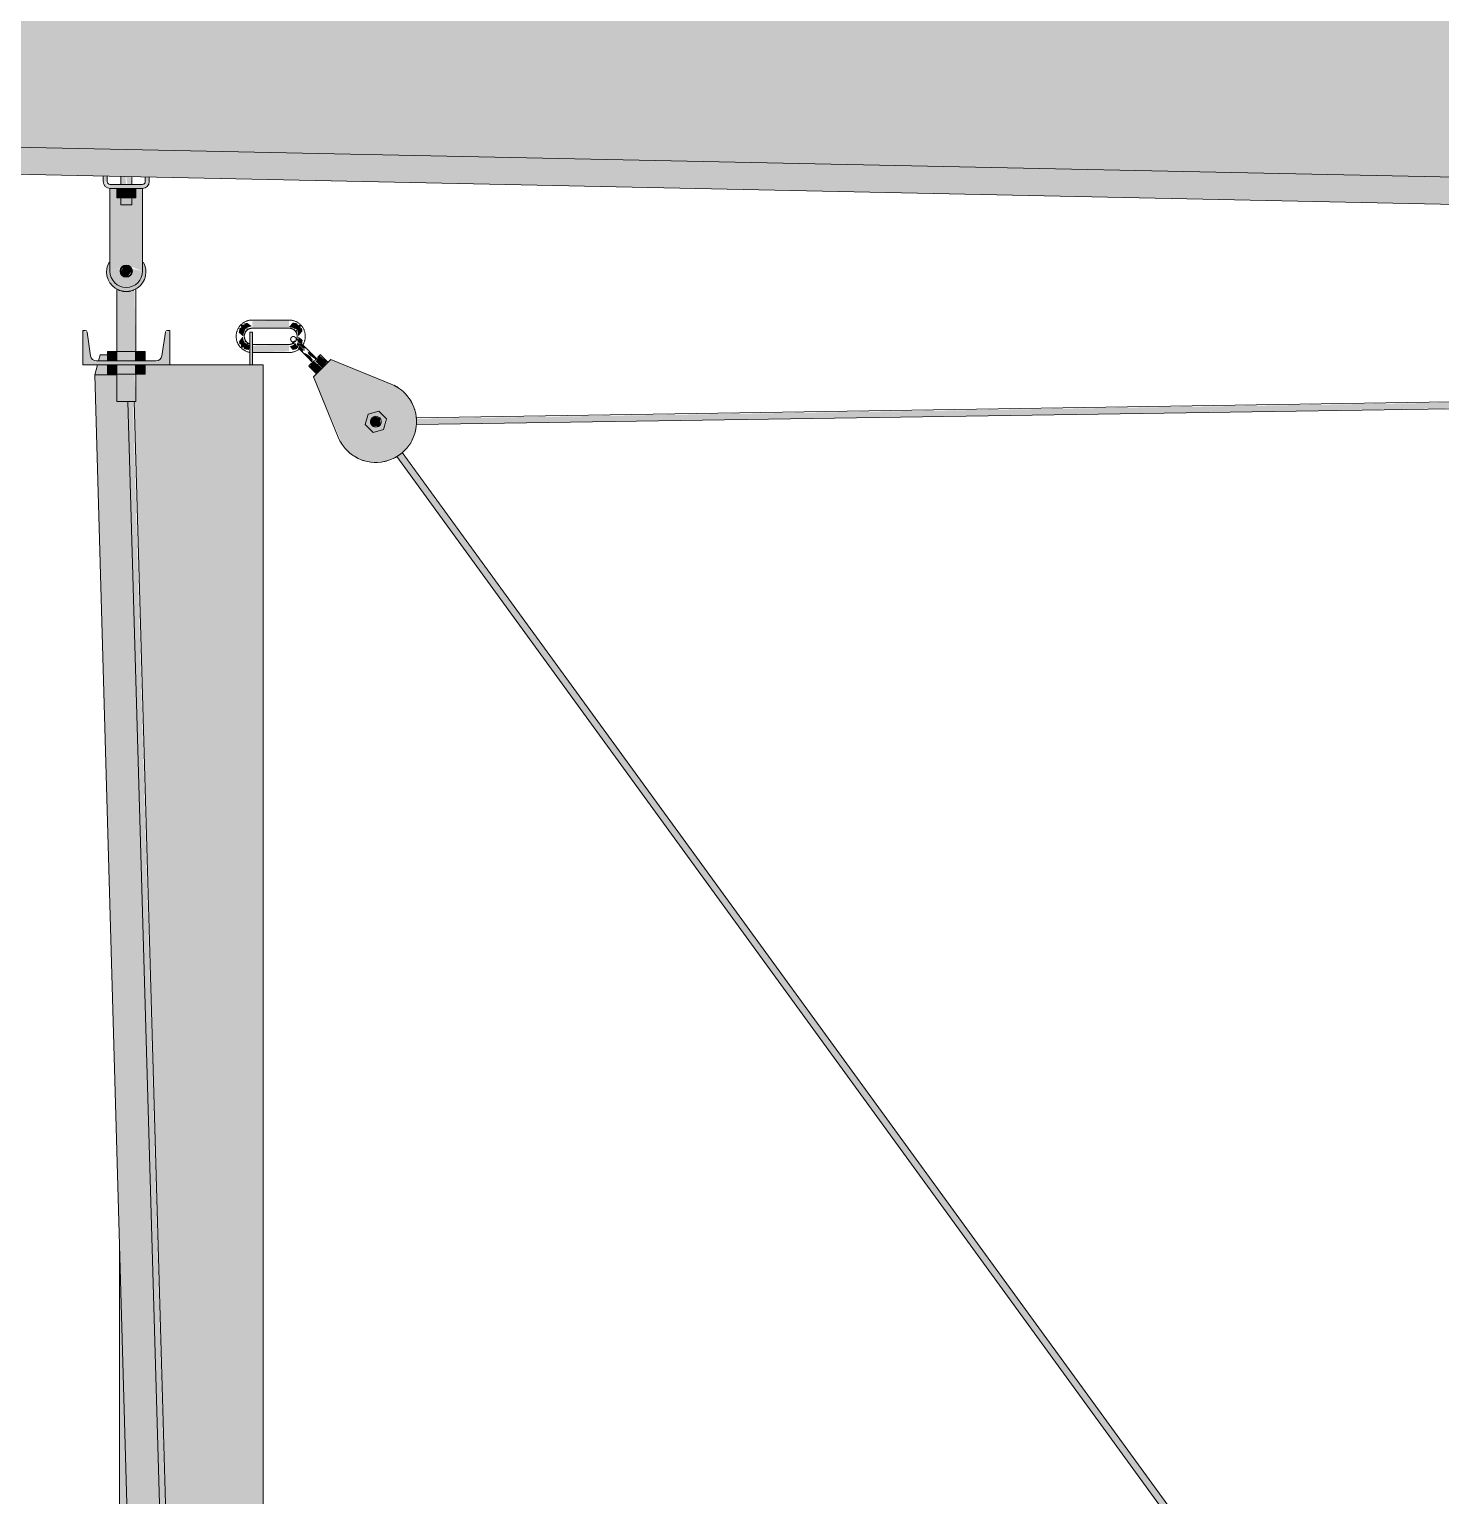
# Model space of a CAD drawing. Header units: inches. Extents: x -26493 to -10162, y -132 to 713.
# Drawn here: x -17242.2 to -17177.2, y 229.3 to 296.8 of the extents above; entities that cross this region are included whole.
import ezdxf

# ---------------------------------------------------------------- set-up
doc = ezdxf.new("R2010")
doc.units = ezdxf.units.IN
doc.header["$MEASUREMENT"] = 0
doc.layers.add('Q-SPCQ', color=91, linetype='Continuous', lineweight=9)
doc.layers.add('S-BEAM', color=12, linetype='Continuous', lineweight=9)

# ---------------------------------------------------------------- blocks, each defined once
blk = doc.blocks.new('Family7 - Family7-706776-Section 1')
at = {"layer": 'S-BEAM'}
h = blk.add_hatch(color=256, dxfattribs=at)
h.paths.add_polyline_path([(-21747.055, 281.889), (-21185.678, 341.078), (-21185.845, 343.298), (-21184.673, 344.39), (-21184.434, 341.209), (-21182.033, 341.463), (-21141.303, 374.902), (-21141.303, 377.94), (-22358.803, 327.195), (-22358.803, 327.084), (-22322.768, 293.932), (-22319.857, 293.871), (-22319.692, 296.143), (-22318.508, 295.184), (-22318.606, 293.845), (-21755.751, 282.071)], flags=0)
h.paths.add_polyline_path([(-21140.053, 375.928), (-21137.405, 378.102), (-21140.053, 377.992), (-21140.053, 376.448)], flags=0)
blk.add_hatch(color=256, dxfattribs=at).paths.add_polyline_path([(-21747.003, 280.637), (-21183.79, 340.02), (-21182.033, 341.463), (-21747.055, 281.889), (-22322.768, 293.932), (-22321.377, 292.653), (-21755.751, 280.82)], flags=0)
for p, q in [((-21747.055, 281.889), (-22322.768, 293.932)), ((-22321.377, 292.653), (-21747.003, 280.637))]:
    blk.add_line(p, q, dxfattribs=at)
blk = doc.blocks.new('Basketball_Backstop-Performance_Sports_Systems-3103-Ceiling_Hung - 27_-0_ to 27_-11 7_8_-706978-Section 1')
at = {"layer": 'Q-SPCQ'}
h = blk.add_hatch(color=256, dxfattribs=at)
h.paths.add_polyline_path([(-22195.928, 289.5), (-22195.847, 289.511), (-22195.895, 289.692)], flags=0)
h.paths.add_polyline_path([(-22197.428, 289.5), (-22195.928, 289.5), (-22195.928, 289.687), (-22197.428, 289.687)], flags=0)
h.paths.add_polyline_path([(-22197.428, 289.5), (-22197.46, 289.692), (-22197.509, 289.511)], flags=0)
h.paths.add_polyline_path([(-22195.847, 289.511), (-22195.772, 289.542), (-22195.865, 289.704)], flags=0)
h.paths.add_polyline_path([(-22197.509, 289.511), (-22197.49, 289.704), (-22197.584, 289.542)], flags=0)
h.paths.add_polyline_path([(-22197.584, 289.542), (-22197.534, 289.706), (-22197.649, 289.592)], flags=0)
h.paths.add_polyline_path([(-22195.772, 289.542), (-22195.707, 289.592), (-22195.839, 289.724)], flags=0)
h.paths.add_polyline_path([(-22195.626, 289.732), (-22195.615, 289.812), (-22195.807, 289.78)], flags=0)
h.paths.add_polyline_path([(-22195.707, 289.592), (-22195.626, 289.732), (-22195.82, 289.75)], flags=0)
h.paths.add_polyline_path([(-22197.73, 289.732), (-22197.549, 289.78), (-22197.74, 289.812)], flags=0)
h.paths.add_polyline_path([(-22197.649, 289.592), (-22197.547, 289.749), (-22197.719, 289.706), (-22197.698, 289.656)], flags=0)
h.paths.add_polyline_path([(-22197.74, 289.812), (-22197.553, 289.812), (-22197.553, 290.062), (-22197.74, 290.066)], flags=0)
h.paths.add_polyline_path([(-22195.615, 289.812), (-22195.648, 290.023), (-22195.803, 290.026), (-22195.803, 289.812)], flags=0)
h = blk.add_hatch(color=256, dxfattribs=at)
h.paths.add_polyline_path([(-22196.678, 288.75), (-22196.678, 289.062), (-22196.928, 289.062), (-22196.894, 288.75), (-22196.743, 288.75)], flags=0)
h.paths.add_polyline_path([(-22196.928, 289.687), (-22196.678, 289.706), (-22196.719, 290.045), (-22196.928, 290.049), (-22196.928, 289.706)], flags=0)
h = blk.add_hatch(color=256, dxfattribs=at)
h.paths.add_polyline_path([(-22196.436, 288.75), (-22196.428, 288.75), (-22196.465, 289.062), (-22196.678, 289.062), (-22196.678, 288.75), (-22196.461, 288.75)], flags=0)
h.paths.add_polyline_path([(-22196.428, 289.687), (-22196.476, 290.04), (-22196.678, 290.044), (-22196.63, 289.687), (-22196.434, 289.687)], flags=0)
h = blk.add_hatch(color=256, dxfattribs=at)
h.paths.add_polyline_path([(-22196.678, 284.937), (-22196.303, 285.038), (-22196.028, 285.312), (-22195.928, 285.687), (-22196.428, 285.813), (-22196.406, 285.615), (-22196.537, 285.444), (-22196.751, 285.416), (-22196.921, 285.547), (-22196.949, 285.76), (-22196.928, 285.868), (-22197.428, 285.687), (-22197.327, 285.312), (-22197.053, 285.038), (-22196.872, 284.963)], flags=0)
h.paths.add_polyline_path([(-22195.928, 285.687), (-22195.928, 289.5), (-22196.24, 289.5), (-22196.24, 289.062), (-22196.428, 289.062), (-22196.461, 288.75), (-22196.928, 288.75), (-22196.928, 289.062), (-22197.115, 289.062), (-22197.115, 289.5), (-22197.428, 289.5), (-22197.428, 285.687), (-22196.605, 285.959), (-22196.337, 285.851)], flags=0)
for points in [[(-22196.678, 289.062), (-22196.678, 289.5), (-22197.115, 289.5), (-22197.115, 289.062)], [(-22196.24, 289.062), (-22196.24, 289.5), (-22196.678, 289.5), (-22196.678, 289.062), (-22196.337, 289.062)], [(-22196.678, 284.75), (-22196.303, 284.839), (-22196.147, 284.931), (-22196.028, 285.027), (-22195.893, 285.203), (-22195.777, 285.615), (-22195.776, 285.687), (-22195.819, 285.931), (-22195.928, 286.089), (-22195.965, 285.465), (-22196.147, 285.157), (-22196.492, 284.962), (-22196.872, 284.963), (-22197.208, 285.157), (-22197.402, 285.493), (-22197.428, 286.101), (-22197.463, 286.109), (-22197.58, 285.687), (-22197.579, 285.615), (-22197.553, 285.422), (-22197.327, 285.027), (-22197.319, 285.015), (-22197.053, 284.839), (-22196.751, 284.76)], [(-22196.613, 285.446), (-22196.428, 285.687), (-22196.501, 285.864), (-22196.613, 285.929), (-22196.743, 285.929), (-22196.928, 285.687), (-22196.855, 285.511)], [(-22189.178, 283.069), (-22189.178, 283.431), (-22190.865, 283.383), (-22190.865, 283.069)], [(-22194.678, 281.375), (-22194.678, 282.955), (-22194.869, 282.879), (-22195.084, 281.671), (-22195.246, 281.563), (-22195.312, 281.555), (-22198.172, 281.586), (-22198.303, 281.729), (-22198.321, 281.793), (-22198.486, 282.879), (-22198.678, 282.955), (-22198.678, 281.375), (-22196.337, 281.375)], [(-22190.865, 281.375), (-22190.865, 282.875), (-22190.99, 282.875), (-22190.99, 281.375)], [(-22197.544, 281.555), (-22197.111, 281.555), (-22197.111, 281.992), (-22197.544, 281.992)], [(-22196.337, 281.555), (-22196.245, 281.555), (-22196.245, 281.992), (-22197.111, 281.992), (-22197.111, 281.555)], [(-22196.245, 281.555), (-22195.812, 281.555), (-22195.812, 281.992), (-22196.245, 281.992)], [(-22190.865, 281.944), (-22189.178, 281.992), (-22189.178, 282.306), (-22190.865, 282.258), (-22190.865, 281.963)], [(-22188.129, 281.541), (-22188.085, 281.571), (-22188.085, 281.618), (-22188.134, 281.664), (-22188.184, 281.756), (-22188.404, 281.894), (-22188.534, 281.935), (-22188.135, 281.549)], [(-22187.972, 281.544), (-22187.904, 281.623), (-22188.21, 281.936), (-22188.321, 281.976), (-22188.305, 281.925), (-22188.283, 281.855), (-22188.009, 281.657), (-22187.977, 281.623)], [(-22187.653, 281.225), (-22187.423, 281.507), (-22187.777, 281.808), (-22187.904, 281.623), (-22187.887, 281.596), (-22187.972, 281.544), (-22187.885, 281.457)], [(-22197.544, 280.937), (-22197.111, 280.937), (-22197.111, 281.375), (-22197.544, 281.375)], [(-22196.337, 280.937), (-22196.245, 280.937), (-22196.245, 281.375), (-22197.111, 281.375), (-22197.111, 280.937)], [(-22196.245, 280.937), (-22195.812, 280.937), (-22195.812, 281.375), (-22196.245, 281.375)], [(-22187.909, 280.969), (-22187.653, 281.225), (-22188.036, 281.549), (-22188.236, 281.296), (-22187.977, 281.037)], [(-22194.463, 152.543), (-22192.969, 152.543), (-22196.601, 279.687), (-22197.115, 279.687), (-22197.115, 280.918), (-22198.13, 280.918), (-22194.698, 160.765)], [(-22192.969, 152.543), (-22192.944, 152.633), (-22193.002, 161.935), (-22193.057, 165.454), (-22196.368, 279.687), (-22196.601, 279.687), (-22193.204, 160.765)], [(-22185.053, 278.533), (-22184.961, 278.625), (-22185.001, 278.927), (-22185.243, 278.991), (-22185.355, 278.927), (-22185.428, 278.75), (-22185.394, 278.625), (-22185.303, 278.533)], [(-22137.499, 212.937), (-22137.324, 213.033), (-22137.123, 212.951), (-22183.996, 277.312), (-22184.19, 277.126), (-22137.522, 212.968)]]:
    blk.add_hatch(color=256, dxfattribs=at).paths.add_polyline_path(points, flags=0)
h = blk.add_hatch(color=256, dxfattribs=at)
h.paths.add_polyline_path([(-22196.678, 285.406), (-22196.479, 285.489), (-22196.397, 285.687), (-22196.428, 285.868), (-22196.751, 285.959), (-22196.921, 285.828), (-22196.949, 285.615), (-22196.818, 285.444), (-22196.682, 285.407)], flags=0)
h.paths.add_polyline_path([(-22196.613, 285.446), (-22196.887, 285.567), (-22196.921, 285.736), (-22196.863, 285.809), (-22196.669, 285.929), (-22196.537, 285.885), (-22196.479, 285.811), (-22196.436, 285.623), (-22196.605, 285.454)], flags=0)
h = blk.add_hatch(color=256, dxfattribs=at)
h.paths.add_polyline_path([(-22197.111, 279.687), (-22196.678, 279.687), (-22196.678, 280.937), (-22197.114, 280.937), (-22197.115, 279.687)], flags=0)
h.paths.add_polyline_path([(-22197.081, 281.992), (-22196.678, 281.992), (-22196.678, 284.75), (-22197.056, 284.833), (-22197.108, 284.859), (-22197.104, 281.992)], flags=0)
h = blk.add_hatch(color=256, dxfattribs=at)
h.paths.add_polyline_path([(-22196.459, 279.687), (-22196.24, 279.687), (-22196.299, 280.937), (-22196.678, 280.937), (-22196.678, 279.687), (-22196.565, 279.687)], flags=0)
h.paths.add_polyline_path([(-22196.252, 281.992), (-22196.243, 281.992), (-22196.3, 284.833), (-22196.548, 284.761), (-22196.678, 284.75), (-22196.678, 281.992), (-22196.275, 281.992)], flags=0)
h = blk.add_hatch(color=256, dxfattribs=at)
h.paths.add_polyline_path([(-22191.233, 282.945), (-22191.189, 282.811), (-22191.156, 282.951)], flags=0)
h.paths.add_polyline_path([(-22191.156, 283.063), (-22191.13, 282.953), (-22190.989, 283.019), (-22191.13, 283.056)], flags=0)
h.paths.add_polyline_path([(-22191.295, 282.687), (-22191.233, 282.945), (-22191.156, 283.063), (-22190.899, 283.156), (-22191.102, 283.306), (-22191.243, 283.281), (-22191.233, 283.216), (-22191.396, 283.218), (-22191.38, 283.097), (-22191.459, 283.065), (-22191.495, 282.859), (-22191.38, 282.76)], flags=0)
h = blk.add_hatch(color=256, dxfattribs=at)
h.paths.add_polyline_path([(-22188.921, 283.055), (-22189.055, 283.011), (-22188.915, 282.978)], flags=0)
h.paths.add_polyline_path([(-22188.802, 282.978), (-22188.913, 282.953), (-22188.847, 282.811), (-22188.809, 282.953)], flags=0)
h.paths.add_polyline_path([(-22188.748, 282.687), (-22188.559, 282.924), (-22188.584, 283.065), (-22188.649, 283.055), (-22188.647, 283.218), (-22188.766, 283.197), (-22188.8, 283.281), (-22189.006, 283.318), (-22189.178, 283.117), (-22188.921, 283.055), (-22188.802, 282.978), (-22188.772, 282.811)], flags=0)
h = blk.add_hatch(color=256, dxfattribs=at)
h.paths.add_polyline_path([(-22191.122, 282.32), (-22190.99, 282.364), (-22191.128, 282.397)], flags=0)
h.paths.add_polyline_path([(-22191.241, 282.397), (-22191.13, 282.422), (-22191.197, 282.564), (-22191.234, 282.422)], flags=0)
h.paths.add_polyline_path([(-22191.037, 282.057), (-22190.99, 282.173), (-22190.99, 282.282), (-22191.241, 282.397), (-22191.313, 282.673), (-22191.484, 282.451), (-22191.459, 282.31), (-22191.394, 282.32), (-22191.396, 282.157), (-22191.277, 282.178), (-22191.243, 282.094), (-22191.102, 282.069)], flags=0)
h = blk.add_hatch(color=256, dxfattribs=at)
h.paths.add_polyline_path([(-22188.759, 282.154), (-22188.756, 282.371), (-22188.826, 282.331), (-22188.761, 282.159)], flags=0)
h.paths.add_polyline_path([(-22189.006, 282.057), (-22188.819, 282.104), (-22188.812, 282.159), (-22188.812, 282.208), (-22188.913, 282.307), (-22189.145, 282.219), (-22189.023, 282.076)], flags=0)
h.paths.add_polyline_path([(-22188.913, 282.422), (-22188.825, 282.485), (-22188.883, 282.494), (-22188.905, 282.44)], flags=0)
h.paths.add_polyline_path([(-22188.92, 282.321), (-22189.012, 282.381), (-22189.012, 282.345)], flags=0)
h.paths.add_polyline_path([(-22188.581, 282.329), (-22188.548, 282.516), (-22188.751, 282.673), (-22188.739, 282.485), (-22188.582, 282.331)], flags=0)
h = blk.add_hatch(color=256, dxfattribs=at)
h.paths.add_polyline_path([(-22188.534, 281.935), (-22188.534, 282.038), (-22188.448, 282.02), (-22188.812, 282.384), (-22188.686, 282.092), (-22188.648, 282.063)], flags=0)
h.paths.add_polyline_path([(-22188.913, 282.311), (-22188.924, 282.496), (-22189.009, 282.44)], flags=0)
h.paths.add_polyline_path([(-22188.759, 282.154), (-22188.888, 282.384), (-22188.913, 282.311), (-22188.812, 282.208)], flags=0)
h = blk.add_hatch(color=256, dxfattribs=at)
h.paths.add_polyline_path([(-22188.425, 282.043), (-22188.493, 282.147), (-22188.363, 282.106), (-22188.582, 282.331), (-22188.812, 282.384), (-22188.448, 282.056)], flags=0)
h.paths.add_polyline_path([(-22188.739, 282.485), (-22188.871, 282.584), (-22188.868, 282.493)], flags=0)
h.paths.add_polyline_path([(-22188.582, 282.331), (-22188.739, 282.485), (-22188.812, 282.419), (-22188.686, 282.371)], flags=0)
h = blk.add_hatch(color=256, dxfattribs=at)
h.paths.add_polyline_path([(-22198.044, 280.918), (-22197.544, 280.937), (-22197.544, 281.375), (-22198.002, 281.375), (-22198.13, 280.918)], flags=0)
h.paths.add_polyline_path([(-22197.952, 281.555), (-22197.544, 281.555), (-22197.544, 281.832), (-22197.875, 281.832)], flags=0)
h = blk.add_hatch(color=256, dxfattribs=at)
h.paths.add_polyline_path([(-22196.337, 116), (-22193.678, 116), (-22193.697, 119.759), (-22196.99, 119.75), (-22196.99, 116), (-22196.547, 116)], flags=0)
h.paths.add_polyline_path([(-22196.148, 120.222), (-22195.314, 120.245), (-22193.678, 120.25), (-22193.678, 128.75), (-22196.99, 128.75), (-22196.982, 128.312), (-22195.87, 128.312), (-22195.87, 128.125), (-22196.99, 128.125), (-22196.987, 120.241), (-22196.169, 120.223)], flags=0)
h.paths.add_polyline_path([(-22196.337, 129.25), (-22193.678, 129.25), (-22193.678, 135.446), (-22196.99, 135.438), (-22196.981, 129.875), (-22195.87, 129.875), (-22195.87, 129.687), (-22196.99, 129.687), (-22196.981, 129.25), (-22196.504, 129.25)], flags=0)
h.paths.add_polyline_path([(-22196.148, 135.91), (-22195.238, 135.932), (-22193.678, 135.937), (-22193.678, 152.543), (-22194.463, 152.543), (-22194.773, 161.759), (-22196.548, 161.75), (-22196.99, 161.75), (-22196.977, 135.928), (-22196.169, 135.911)], flags=0)
h.paths.add_polyline_path([(-22196.148, 162.222), (-22195.111, 162.244), (-22194.741, 162.248), (-22196.547, 224.125), (-22196.99, 224.125), (-22196.959, 162.241), (-22196.169, 162.223)], flags=0)
h.paths.add_polyline_path([(-22193.678, 187.186), (-22193.678, 224.75), (-22194.751, 224.75), (-22193.727, 188.898)], flags=0)
h.paths.add_polyline_path([(-22196.513, 224.312), (-22196.547, 224.75), (-22196.99, 224.75), (-22196.99, 224.312), (-22196.547, 224.312)], flags=0)
h.paths.add_polyline_path([(-22194.244, 225.25), (-22193.678, 225.25), (-22193.678, 281.375), (-22195.812, 281.375), (-22195.812, 280.937), (-22196.242, 280.937), (-22196.299, 279.687), (-22196.32, 279.687), (-22194.765, 225.25), (-22194.535, 225.25)], flags=0)
h.paths.add_polyline_path([(-22196.99, 225.25), (-22196.54, 225.25), (-22196.552, 225.687), (-22196.99, 225.687)], flags=0)
h.paths.add_polyline_path([(-22196.877, 225.875), (-22196.558, 225.875), (-22196.99, 241.022), (-22196.99, 225.875), (-22196.915, 225.875)], flags=0)
h = blk.add_hatch(color=256, dxfattribs=at)
h.paths.add_polyline_path([(-22193.678, 116), (-22190.365, 116), (-22190.365, 119.125), (-22191.486, 119.125), (-22191.486, 119.312), (-22190.365, 119.312), (-22190.365, 119.75), (-22193.678, 119.75), (-22193.678, 118.566)], flags=0)
h.paths.add_polyline_path([(-22192.8, 120.25), (-22190.365, 120.25), (-22190.365, 120.687), (-22191.486, 120.687), (-22191.486, 120.875), (-22190.365, 120.911), (-22190.365, 128.759), (-22192.82, 128.768), (-22193.678, 128.75), (-22193.656, 120.25), (-22192.82, 120.25)], flags=0)
h.paths.add_polyline_path([(-22191.207, 129.222), (-22190.365, 129.241), (-22190.365, 134.812), (-22191.486, 134.812), (-22191.486, 135), (-22190.365, 135), (-22190.365, 135.437), (-22193.678, 135.437), (-22193.678, 129.241), (-22191.293, 129.228)], flags=0)
h.paths.add_polyline_path([(-22191.053, 135.937), (-22190.365, 135.937), (-22190.365, 136.375), (-22191.486, 136.375), (-22191.486, 136.562), (-22190.365, 136.562), (-22190.365, 161.125), (-22191.486, 161.125), (-22191.486, 161.312), (-22190.365, 161.312), (-22190.365, 161.75), (-22192.951, 161.75), (-22192.944, 160.765), (-22192.969, 152.543), (-22193.678, 152.543), (-22193.678, 135.937), (-22191.182, 135.937)], flags=0)
h.paths.add_polyline_path([(-22192.597, 162.25), (-22190.365, 162.25), (-22190.365, 162.687), (-22191.486, 162.687), (-22191.486, 162.875), (-22190.365, 162.875), (-22190.404, 224.758), (-22192.82, 224.768), (-22193.678, 224.75), (-22193.678, 187.186), (-22192.944, 162.25), (-22192.82, 162.25)], flags=0)
h.paths.add_polyline_path([(-22191.207, 225.222), (-22190.365, 225.241), (-22190.365, 281.375), (-22193.678, 281.375), (-22193.678, 225.241), (-22191.336, 225.231)], flags=0)
h = blk.add_hatch(color=256, dxfattribs=at)
h.paths.add_polyline_path([(-22185.09, 276.877), (-22184.636, 276.955), (-22184.215, 277.141), (-22183.852, 277.424), (-22183.482, 277.984), (-22183.383, 278.208), (-22183.305, 278.662), (-22183.34, 279.121), (-22183.485, 279.557), (-22183.733, 279.945), (-22184.233, 280.354), (-22184.469, 280.486), (-22187.255, 281.623), (-22188.05, 280.827), (-22186.689, 277.64), (-22186.373, 277.305), (-22185.985, 277.058), (-22185.548, 276.912)], flags=0)
h.paths.add_polyline_path([(-22185.309, 278.262), (-22185.657, 278.654), (-22185.495, 279.118), (-22185.001, 279.192), (-22184.695, 278.863), (-22184.884, 278.376), (-22185.303, 278.264)], flags=0)
h = blk.add_hatch(color=256, dxfattribs=at)
h.paths.add_polyline_path([(-22183.312, 278.622), (-22043.542, 280.799), (-22043.553, 281.065), (-22183.321, 278.889), (-22183.311, 278.628)], flags=0)
h.paths.add_polyline_path([(-22184.956, 278.639), (-22184.94, 278.823), (-22184.983, 278.793), (-22184.961, 278.642)], flags=0)
h.paths.add_polyline_path([(-22041.901, 280.829), (-22041.894, 280.873), (-22041.903, 280.833)], flags=0)
h = blk.add_hatch(color=256, dxfattribs=at)
h.paths.add_polyline_path([(-22185.309, 278.262), (-22184.821, 278.393), (-22184.736, 278.927), (-22185.047, 279.238), (-22185.535, 279.107), (-22185.666, 278.619), (-22185.394, 278.348)], flags=0)
h.paths.add_polyline_path([(-22185.178, 278.5), (-22185.355, 278.573), (-22185.428, 278.75), (-22185.355, 278.927), (-22185.178, 279), (-22185.001, 278.927), (-22184.928, 278.75), (-22185.001, 278.573), (-22185.113, 278.509)], flags=0)
for p, q in [((-22197.74, 290.066), (-22197.74, 289.812)), ((-22197.553, 289.812), (-22197.553, 290.062)), ((-22196.928, 290.049), (-22196.928, 289.706)), ((-22196.428, 289.706), (-22196.428, 290.039)), ((-22195.803, 289.812), (-22195.803, 290.026)), ((-22195.615, 290.022), (-22195.615, 289.812)), ((-22195.928, 289.687), (-22197.428, 289.687)), ((-22197.428, 289.5), (-22197.428, 285.687)), ((-22197.428, 289.5), (-22195.928, 289.5)), ((-22197.115, 289.5), (-22197.115, 289.062)), ((-22196.928, 289.5), (-22196.928, 288.75)), ((-22196.678, 289.062), (-22196.678, 289.5)), ((-22196.428, 288.75), (-22196.428, 289.5)), ((-22196.24, 289.5), (-22196.24, 289.062)), ((-22195.928, 285.687), (-22195.928, 289.5)), ((-22196.678, 289.062), (-22197.115, 289.062)), ((-22196.678, 288.75), (-22196.928, 288.75)), ((-22196.24, 289.062), (-22196.678, 289.062)), ((-22196.428, 288.75), (-22196.678, 288.75)), ((-22197.115, 284.862), (-22197.115, 281.992)), ((-22197.115, 284.862), (-22197.115, 281.992)), ((-22196.24, 281.992), (-22196.24, 284.862)), ((-22196.24, 281.992), (-22196.24, 284.862)), ((-22189.178, 283.437), (-22190.865, 283.437)), ((-22198.575, 282.955), (-22198.678, 282.955)), ((-22198.678, 282.955), (-22198.678, 281.375)), ((-22198.321, 281.793), (-22198.486, 282.879)), ((-22194.869, 282.879), (-22195.035, 281.793)), ((-22194.678, 282.955), (-22194.78, 282.955)), ((-22194.678, 281.375), (-22194.678, 282.955)), ((-22190.99, 281.375), (-22190.99, 282.875)), ((-22190.865, 282.875), (-22190.99, 282.875)), ((-22190.865, 283.062), (-22189.178, 283.062)), ((-22190.865, 282.875), (-22190.865, 281.375)), ((-22197.875, 281.832), (-22197.953, 281.55)), ((-22197.544, 281.832), (-22197.875, 281.832)), ((-22197.544, 281.992), (-22197.111, 281.992)), ((-22197.544, 281.992), (-22197.544, 281.555)), ((-22197.111, 281.992), (-22196.245, 281.992)), ((-22197.111, 281.992), (-22197.111, 281.555)), ((-22196.245, 281.992), (-22195.812, 281.992)), ((-22196.245, 281.992), (-22196.245, 281.555)), ((-22195.812, 281.555), (-22195.812, 281.992)), ((-22189.178, 282.312), (-22190.865, 282.312)), ((-22190.865, 281.937), (-22189.178, 281.937)), ((-22187.874, 281.711), (-22187.75, 281.835)), ((-22187.388, 281.49), (-22187.741, 281.844)), ((-22198.678, 281.375), (-22194.678, 281.375)), ((-22198.002, 281.375), (-22198.13, 280.918)), ((-22195.312, 281.555), (-22198.044, 281.555)), ((-22197.544, 281.375), (-22197.544, 280.937)), ((-22197.111, 281.375), (-22197.111, 280.937)), ((-22196.245, 281.375), (-22196.245, 280.937)), ((-22195.812, 280.937), (-22195.812, 281.375)), ((-22194.684, 281.375), (-22193.678, 281.375)), ((-22193.678, 281.375), (-22190.365, 281.375)), ((-22190.365, 225.161), (-22190.365, 281.375)), ((-22188.271, 281.313), (-22187.918, 280.96)), ((-22188.262, 281.322), (-22188.006, 281.578)), ((-22187.255, 281.623), (-22188.05, 280.827)), ((-22184.469, 280.486), (-22187.255, 281.623)), ((-22043.534, 281.065), (-22183.326, 278.935)), ((-22198.13, 280.918), (-22197.102, 280.918)), ((-22198.13, 280.918), (-22194.463, 152.543)), ((-22197.111, 280.937), (-22197.544, 280.937)), ((-22197.115, 280.937), (-22197.115, 279.687)), ((-22196.245, 280.937), (-22197.111, 280.937)), ((-22195.812, 280.937), (-22196.245, 280.937)), ((-22196.24, 279.687), (-22196.24, 280.937)), ((-22188.05, 280.827), (-22186.914, 278.042)), ((-22183.312, 278.622), (-22043.534, 280.753)), ((-22196.678, 279.687), (-22197.115, 279.687)), ((-22196.24, 279.687), (-22196.678, 279.687)), ((-22196.601, 279.687), (-22192.969, 152.543)), ((-22196.32, 279.687), (-22192.965, 162.241)), ((-22185.535, 279.107), (-22185.666, 278.619)), ((-22185.047, 279.238), (-22185.535, 279.107)), ((-22184.69, 278.881), (-22185.047, 279.238)), ((-22185.666, 278.619), (-22185.309, 278.262)), ((-22185.309, 278.262), (-22184.821, 278.393)), ((-22184.821, 278.393), (-22184.69, 278.881)), ((-22184.206, 277.148), (-22137.499, 212.937)), ((-22137.123, 212.951), (-22183.959, 277.34)), ((-22196.99, 241.022), (-22196.99, 225.875))]:
    blk.add_line(p, q, dxfattribs=at)
at = {"layer": 'Q-SPCQ', "flags": 128}
for points in [[(-22190.865, 283.437), (-22190.895, 283.437), (-22190.925, 283.435), (-22190.955, 283.432), (-22190.985, 283.428), (-22191.014, 283.423), (-22191.044, 283.416), (-22191.073, 283.408), (-22191.101, 283.399), (-22191.13, 283.389), (-22191.157, 283.378), (-22191.185, 283.366), (-22191.212, 283.353), (-22191.238, 283.338), (-22191.264, 283.323), (-22191.289, 283.307), (-22191.313, 283.289), (-22191.337, 283.271), (-22191.36, 283.251), (-22191.382, 283.231), (-22191.403, 283.21), (-22191.424, 283.188), (-22191.443, 283.165), (-22191.462, 283.142), (-22191.48, 283.118), (-22191.496, 283.093), (-22191.512, 283.067), (-22191.527, 283.041), (-22191.54, 283.014), (-22191.553, 282.987), (-22191.564, 282.959), (-22191.575, 282.931), (-22191.584, 282.903), (-22191.592, 282.874), (-22191.599, 282.844), (-22191.604, 282.815), (-22191.609, 282.785), (-22191.612, 282.756), (-22191.614, 282.726), (-22191.615, 282.696), (-22191.615, 282.687)], [(-22188.428, 282.687), (-22188.428, 282.717), (-22188.43, 282.747), (-22188.433, 282.777), (-22188.437, 282.807), (-22188.443, 282.837), (-22188.449, 282.866), (-22188.457, 282.895), (-22188.466, 282.923), (-22188.476, 282.952), (-22188.487, 282.98), (-22188.499, 283.007), (-22188.513, 283.034), (-22188.527, 283.06), (-22188.542, 283.086), (-22188.559, 283.111), (-22188.576, 283.135), (-22188.595, 283.159), (-22188.614, 283.182), (-22188.634, 283.204), (-22188.655, 283.226), (-22188.677, 283.246), (-22188.7, 283.266), (-22188.723, 283.284), (-22188.748, 283.302), (-22188.773, 283.319), (-22188.798, 283.334), (-22188.824, 283.349), (-22188.851, 283.363), (-22188.878, 283.375), (-22188.906, 283.387), (-22188.934, 283.397), (-22188.963, 283.406), (-22188.992, 283.414), (-22189.021, 283.421), (-22189.05, 283.427), (-22189.08, 283.431), (-22189.11, 283.434), (-22189.14, 283.437), (-22189.17, 283.437), (-22189.178, 283.437)], [(-22191.615, 282.687), (-22191.615, 282.658), (-22191.613, 282.628), (-22191.61, 282.598), (-22191.606, 282.568), (-22191.6, 282.538), (-22191.594, 282.509), (-22191.586, 282.48), (-22191.577, 282.452), (-22191.567, 282.423), (-22191.556, 282.395), (-22191.544, 282.368), (-22191.531, 282.341), (-22191.516, 282.315), (-22191.501, 282.289), (-22191.484, 282.264), (-22191.467, 282.24), (-22191.448, 282.216), (-22191.429, 282.193), (-22191.409, 282.171), (-22191.388, 282.149), (-22191.366, 282.129), (-22191.343, 282.109), (-22191.32, 282.091), (-22191.295, 282.073), (-22191.271, 282.056), (-22191.245, 282.041), (-22191.219, 282.026), (-22191.192, 282.012), (-22191.165, 282), (-22191.137, 281.988), (-22191.109, 281.978), (-22191.08, 281.969), (-22191.051, 281.961), (-22191.022, 281.954), (-22190.993, 281.948)], [(-22191.24, 282.687), (-22191.24, 282.702), (-22191.239, 282.717), (-22191.238, 282.732), (-22191.236, 282.747), (-22191.233, 282.762), (-22191.23, 282.777), (-22191.226, 282.791), (-22191.221, 282.805), (-22191.216, 282.82), (-22191.211, 282.834), (-22191.205, 282.847), (-22191.198, 282.861), (-22191.191, 282.874), (-22191.183, 282.887), (-22191.175, 282.899), (-22191.166, 282.911), (-22191.157, 282.923), (-22191.147, 282.935), (-22191.137, 282.946), (-22191.127, 282.957), (-22191.116, 282.967), (-22191.104, 282.977), (-22191.092, 282.986), (-22191.08, 282.995), (-22191.068, 283.003), (-22191.055, 283.011), (-22191.042, 283.018), (-22191.029, 283.025), (-22191.015, 283.031), (-22191.001, 283.037), (-22190.987, 283.042), (-22190.973, 283.047), (-22190.958, 283.051), (-22190.944, 283.054), (-22190.929, 283.057), (-22190.914, 283.059), (-22190.899, 283.061), (-22190.884, 283.062), (-22190.869, 283.062), (-22190.865, 283.062)], [(-22190.997, 282.337), (-22191.011, 282.342), (-22191.025, 282.348), (-22191.038, 282.355), (-22191.052, 282.362), (-22191.065, 282.37), (-22191.077, 282.378), (-22191.089, 282.387), (-22191.101, 282.396), (-22191.113, 282.406), (-22191.124, 282.416), (-22191.134, 282.426), (-22191.145, 282.437), (-22191.154, 282.449), (-22191.164, 282.46), (-22191.173, 282.472), (-22191.181, 282.485), (-22191.189, 282.498), (-22191.196, 282.511), (-22191.203, 282.524), (-22191.209, 282.538), (-22191.215, 282.552), (-22191.22, 282.566), (-22191.225, 282.58), (-22191.229, 282.594), (-22191.232, 282.609), (-22191.235, 282.624), (-22191.237, 282.639), (-22191.239, 282.653), (-22191.24, 282.668), (-22191.24, 282.683), (-22191.24, 282.687)], [(-22189.178, 283.062), (-22189.163, 283.062), (-22189.148, 283.061), (-22189.133, 283.06), (-22189.118, 283.058), (-22189.103, 283.055), (-22189.089, 283.052), (-22189.074, 283.048), (-22189.06, 283.043), (-22189.046, 283.038), (-22189.032, 283.033), (-22189.018, 283.027), (-22189.005, 283.02), (-22188.991, 283.013), (-22188.979, 283.005), (-22188.966, 282.997), (-22188.954, 282.988), (-22188.942, 282.979), (-22188.931, 282.969), (-22188.919, 282.959), (-22188.909, 282.949), (-22188.899, 282.938), (-22188.889, 282.926), (-22188.879, 282.915), (-22188.871, 282.903), (-22188.862, 282.89), (-22188.854, 282.877), (-22188.847, 282.864), (-22188.84, 282.851), (-22188.834, 282.837), (-22188.828, 282.823), (-22188.823, 282.809), (-22188.819, 282.795), (-22188.815, 282.781), (-22188.811, 282.766), (-22188.808, 282.751), (-22188.806, 282.736), (-22188.804, 282.722), (-22188.803, 282.707), (-22188.803, 282.692), (-22188.803, 282.687)], [(-22189.067, 282.462), (-22189.07, 282.466), (-22189.074, 282.47), (-22189.077, 282.474), (-22189.08, 282.478), (-22189.083, 282.482), (-22189.085, 282.486), (-22189.088, 282.49), (-22189.09, 282.495), (-22189.092, 282.499), (-22189.094, 282.504), (-22189.096, 282.508), (-22189.098, 282.513), (-22189.099, 282.518), (-22189.1, 282.523), (-22189.101, 282.528), (-22189.102, 282.533), (-22189.103, 282.538), (-22189.103, 282.543), (-22189.103, 282.548), (-22189.103, 282.553), (-22189.103, 282.558), (-22189.103, 282.563), (-22189.102, 282.567), (-22189.102, 282.572), (-22189.101, 282.577), (-22189.099, 282.582), (-22189.098, 282.587), (-22189.097, 282.592), (-22189.095, 282.596), (-22189.093, 282.601), (-22189.091, 282.606), (-22189.089, 282.61), (-22189.086, 282.614), (-22189.083, 282.619), (-22189.081, 282.623), (-22189.078, 282.627), (-22189.075, 282.631), (-22189.071, 282.634), (-22189.068, 282.638), (-22189.067, 282.639)], [(-22189.067, 282.639), (-22189.063, 282.643), (-22189.06, 282.646), (-22189.056, 282.649), (-22189.052, 282.652), (-22189.048, 282.655), (-22189.043, 282.658), (-22189.039, 282.66), (-22189.035, 282.662), (-22189.03, 282.665), (-22189.026, 282.667), (-22189.021, 282.668), (-22189.016, 282.67), (-22189.011, 282.671), (-22189.006, 282.673), (-22189.002, 282.674), (-22188.997, 282.674), (-22188.992, 282.675), (-22188.987, 282.675), (-22188.982, 282.676), (-22188.977, 282.676), (-22188.972, 282.676), (-22188.967, 282.675), (-22188.962, 282.675), (-22188.957, 282.674), (-22188.952, 282.673), (-22188.947, 282.672), (-22188.942, 282.67), (-22188.937, 282.669), (-22188.933, 282.667), (-22188.928, 282.665), (-22188.924, 282.663), (-22188.919, 282.661), (-22188.915, 282.658), (-22188.911, 282.656), (-22188.906, 282.653), (-22188.902, 282.65), (-22188.898, 282.647), (-22188.895, 282.643), (-22188.891, 282.64), (-22188.89, 282.639)], [(-22188.945, 282.341), (-22188.958, 282.354), (-22188.971, 282.366), (-22188.983, 282.378), (-22188.994, 282.389), (-22189.004, 282.4), (-22189.014, 282.409), (-22189.023, 282.418), (-22189.031, 282.426), (-22189.038, 282.434), (-22189.045, 282.44), (-22189.05, 282.446), (-22189.055, 282.451), (-22189.059, 282.455), (-22189.062, 282.458), (-22189.065, 282.46), (-22189.066, 282.462), (-22189.067, 282.462)], [(-22189.067, 282.462), (-22189.066, 282.462), (-22189.065, 282.461), (-22189.063, 282.458), (-22189.06, 282.456), (-22189.056, 282.452), (-22189.052, 282.447), (-22189.046, 282.442), (-22189.04, 282.435), (-22189.033, 282.428), (-22189.025, 282.42), (-22189.016, 282.412), (-22189.007, 282.402), (-22188.997, 282.392), (-22188.986, 282.381), (-22188.974, 282.37), (-22188.962, 282.357), (-22188.949, 282.344), (-22188.935, 282.331), (-22188.921, 282.316), (-22188.906, 282.301), (-22188.891, 282.286), (-22188.874, 282.27), (-22188.858, 282.253), (-22188.841, 282.236), (-22188.823, 282.219), (-22188.805, 282.2), (-22188.787, 282.182), (-22188.768, 282.163), (-22188.748, 282.144), (-22188.729, 282.124), (-22188.709, 282.104), (-22188.689, 282.084), (-22188.668, 282.064), (-22188.648, 282.043), (-22188.627, 282.022), (-22188.606, 282.001), (-22188.585, 281.98), (-22188.563, 281.959), (-22188.542, 281.938), (-22188.537, 281.932)], [(-22188.86, 282.488), (-22188.868, 282.476), (-22188.877, 282.464), (-22188.886, 282.452), (-22188.896, 282.44), (-22188.906, 282.429)], [(-22188.36, 282.109), (-22188.381, 282.13), (-22188.402, 282.151), (-22188.423, 282.172), (-22188.444, 282.193), (-22188.465, 282.214), (-22188.486, 282.235), (-22188.506, 282.255), (-22188.527, 282.276), (-22188.547, 282.296), (-22188.566, 282.315), (-22188.586, 282.335), (-22188.605, 282.354), (-22188.623, 282.372), (-22188.641, 282.39), (-22188.659, 282.408), (-22188.677, 282.425), (-22188.693, 282.442), (-22188.709, 282.458), (-22188.725, 282.474), (-22188.74, 282.489), (-22188.755, 282.504), (-22188.769, 282.518), (-22188.782, 282.531), (-22188.794, 282.543), (-22188.806, 282.555), (-22188.817, 282.566), (-22188.828, 282.576), (-22188.837, 282.586), (-22188.846, 282.595), (-22188.854, 282.603), (-22188.861, 282.61), (-22188.868, 282.617), (-22188.874, 282.622), (-22188.878, 282.627), (-22188.882, 282.631), (-22188.886, 282.635), (-22188.888, 282.637), (-22188.889, 282.638), (-22188.89, 282.639)], [(-22188.89, 282.639), (-22188.89, 282.639), (-22188.888, 282.637), (-22188.886, 282.635), (-22188.883, 282.632), (-22188.88, 282.629), (-22188.875, 282.624), (-22188.869, 282.618), (-22188.863, 282.612), (-22188.856, 282.605), (-22188.848, 282.597), (-22188.84, 282.589), (-22188.83, 282.579), (-22188.82, 282.569), (-22188.809, 282.558), (-22188.797, 282.546), (-22188.785, 282.534)], [(-22188.803, 282.687), (-22188.803, 282.673), (-22188.804, 282.658), (-22188.806, 282.643), (-22188.808, 282.628), (-22188.81, 282.613), (-22188.814, 282.598), (-22188.817, 282.584), (-22188.822, 282.57)], [(-22188.531, 282.308), (-22188.516, 282.334), (-22188.503, 282.361), (-22188.49, 282.388), (-22188.479, 282.416), (-22188.468, 282.444), (-22188.459, 282.472), (-22188.451, 282.501), (-22188.444, 282.531), (-22188.439, 282.56), (-22188.434, 282.59), (-22188.431, 282.619), (-22188.429, 282.649), (-22188.428, 282.679), (-22188.428, 282.687)], [(-22188.975, 282.372), (-22188.988, 282.364), (-22189.001, 282.357), (-22189.014, 282.35), (-22189.028, 282.344), (-22189.042, 282.338), (-22189.056, 282.333), (-22189.07, 282.328), (-22189.085, 282.324), (-22189.099, 282.321), (-22189.114, 282.318), (-22189.129, 282.316), (-22189.144, 282.314), (-22189.159, 282.313), (-22189.174, 282.313), (-22189.178, 282.312)], [(-22189.178, 281.937), (-22189.148, 281.938), (-22189.118, 281.94), (-22189.088, 281.943), (-22189.058, 281.947), (-22189.029, 281.952), (-22189, 281.959), (-22188.971, 281.967), (-22188.942, 281.976), (-22188.914, 281.986), (-22188.886, 281.997), (-22188.858, 282.009), (-22188.831, 282.022), (-22188.805, 282.037), (-22188.779, 282.052), (-22188.754, 282.068), (-22188.73, 282.086), (-22188.706, 282.104)], [(-22188.537, 281.932), (-22188.558, 281.953), (-22188.579, 281.974), (-22188.6, 281.995), (-22188.621, 282.016), (-22188.642, 282.037), (-22188.663, 282.058), (-22188.683, 282.079), (-22188.703, 282.099), (-22188.723, 282.119), (-22188.743, 282.139), (-22188.762, 282.158)], [(-22188.572, 282.321), (-22188.552, 282.301), (-22188.532, 282.281), (-22188.512, 282.261), (-22188.491, 282.24), (-22188.471, 282.22), (-22188.45, 282.199), (-22188.429, 282.178), (-22188.408, 282.157), (-22188.387, 282.136), (-22188.366, 282.114), (-22188.36, 282.109)], [(-22188.537, 281.932), (-22188.515, 281.911), (-22188.494, 281.89), (-22188.473, 281.868), (-22188.452, 281.847), (-22188.431, 281.827), (-22188.411, 281.806), (-22188.39, 281.785), (-22188.37, 281.765), (-22188.35, 281.745), (-22188.33, 281.725), (-22188.311, 281.706), (-22188.292, 281.687), (-22188.273, 281.668), (-22188.255, 281.65), (-22188.237, 281.633), (-22188.22, 281.615), (-22188.203, 281.599), (-22188.187, 281.582), (-22188.171, 281.567), (-22188.156, 281.552), (-22188.142, 281.537), (-22188.128, 281.523), (-22188.115, 281.51), (-22188.102, 281.498), (-22188.09, 281.486), (-22188.079, 281.475), (-22188.069, 281.464), (-22188.059, 281.455), (-22188.05, 281.446), (-22188.042, 281.438), (-22188.035, 281.43), (-22188.029, 281.424), (-22188.023, 281.418), (-22188.018, 281.413), (-22188.014, 281.409), (-22188.011, 281.406), (-22188.008, 281.404), (-22188.007, 281.402), (-22188.006, 281.402)], [(-22188.111, 281.507), (-22188.124, 281.52), (-22188.138, 281.533), (-22188.152, 281.548), (-22188.167, 281.562), (-22188.183, 281.578), (-22188.199, 281.594), (-22188.215, 281.611), (-22188.232, 281.628), (-22188.25, 281.645), (-22188.268, 281.664), (-22188.287, 281.682), (-22188.306, 281.701), (-22188.325, 281.72), (-22188.344, 281.74), (-22188.364, 281.76), (-22188.385, 281.78), (-22188.405, 281.8), (-22188.426, 281.821), (-22188.446, 281.842), (-22188.467, 281.863), (-22188.488, 281.884), (-22188.51, 281.905), (-22188.531, 281.926), (-22188.537, 281.932)], [(-22188.36, 282.109), (-22188.339, 282.088), (-22188.317, 282.066), (-22188.296, 282.045), (-22188.275, 282.024), (-22188.254, 282.003), (-22188.234, 281.983), (-22188.213, 281.962), (-22188.193, 281.942), (-22188.173, 281.922), (-22188.153, 281.902), (-22188.134, 281.883), (-22188.115, 281.864), (-22188.096, 281.845), (-22188.078, 281.827), (-22188.06, 281.809), (-22188.043, 281.792), (-22188.026, 281.775), (-22188.01, 281.759), (-22187.994, 281.743), (-22187.979, 281.728), (-22187.965, 281.714), (-22187.951, 281.7), (-22187.938, 281.687)], [(-22187.829, 281.578), (-22187.83, 281.579), (-22187.831, 281.58), (-22187.833, 281.582), (-22187.836, 281.585), (-22187.84, 281.589), (-22187.845, 281.594), (-22187.85, 281.599), (-22187.856, 281.605), (-22187.863, 281.612), (-22187.871, 281.62), (-22187.88, 281.629), (-22187.889, 281.638), (-22187.9, 281.649), (-22187.91, 281.659), (-22187.922, 281.671), (-22187.934, 281.683), (-22187.947, 281.696), (-22187.961, 281.71), (-22187.975, 281.724), (-22187.99, 281.739), (-22188.006, 281.755), (-22188.022, 281.771), (-22188.039, 281.787), (-22188.056, 281.805), (-22188.073, 281.822), (-22188.091, 281.84), (-22188.11, 281.859), (-22188.129, 281.878), (-22188.148, 281.897), (-22188.168, 281.917), (-22188.188, 281.937), (-22188.208, 281.957), (-22188.228, 281.977), (-22188.249, 281.998), (-22188.27, 282.019), (-22188.291, 282.04), (-22188.312, 282.061), (-22188.333, 282.082), (-22188.354, 282.103), (-22188.36, 282.109)], [(-22188.006, 281.402), (-22188.007, 281.402), (-22188.008, 281.403), (-22188.01, 281.405), (-22188.013, 281.408), (-22188.017, 281.412), (-22188.021, 281.417), (-22188.027, 281.422), (-22188.033, 281.429), (-22188.04, 281.436), (-22188.048, 281.444), (-22188.057, 281.452), (-22188.066, 281.462), (-22188.076, 281.472)], [(-22187.829, 281.402), (-22187.833, 281.398), (-22187.837, 281.395), (-22187.841, 281.392), (-22187.845, 281.389), (-22187.849, 281.386), (-22187.853, 281.383), (-22187.857, 281.381), (-22187.862, 281.378), (-22187.866, 281.376), (-22187.871, 281.374), (-22187.876, 281.372), (-22187.88, 281.371), (-22187.885, 281.369), (-22187.89, 281.368), (-22187.895, 281.367), (-22187.9, 281.366), (-22187.905, 281.366), (-22187.91, 281.365), (-22187.915, 281.365), (-22187.92, 281.365), (-22187.925, 281.365), (-22187.93, 281.366), (-22187.935, 281.366), (-22187.94, 281.367), (-22187.944, 281.368), (-22187.949, 281.369), (-22187.954, 281.37), (-22187.959, 281.372), (-22187.964, 281.374), (-22187.968, 281.376), (-22187.973, 281.378), (-22187.977, 281.38), (-22187.982, 281.382), (-22187.986, 281.385), (-22187.99, 281.388), (-22187.994, 281.391), (-22187.998, 281.394), (-22188.002, 281.397), (-22188.005, 281.401), (-22188.006, 281.402)], [(-22187.902, 281.651), (-22187.892, 281.641), (-22187.882, 281.631), (-22187.874, 281.623), (-22187.866, 281.614), (-22187.858, 281.607), (-22187.852, 281.601), (-22187.846, 281.595), (-22187.841, 281.59), (-22187.837, 281.586), (-22187.834, 281.583), (-22187.832, 281.581), (-22187.83, 281.579), (-22187.829, 281.578)], [(-22187.829, 281.578), (-22187.826, 281.575), (-22187.823, 281.571), (-22187.82, 281.567), (-22187.817, 281.563), (-22187.814, 281.559), (-22187.811, 281.555), (-22187.808, 281.551), (-22187.806, 281.546), (-22187.804, 281.542), (-22187.802, 281.537), (-22187.8, 281.532), (-22187.799, 281.528), (-22187.797, 281.523), (-22187.796, 281.518), (-22187.795, 281.513), (-22187.794, 281.508), (-22187.794, 281.503), (-22187.793, 281.498), (-22187.793, 281.493), (-22187.793, 281.488), (-22187.793, 281.483), (-22187.793, 281.478), (-22187.794, 281.473), (-22187.795, 281.468), (-22187.796, 281.463), (-22187.797, 281.459), (-22187.798, 281.454), (-22187.8, 281.449), (-22187.802, 281.444), (-22187.803, 281.44), (-22187.806, 281.435), (-22187.808, 281.431), (-22187.81, 281.426), (-22187.813, 281.422), (-22187.816, 281.418), (-22187.819, 281.414), (-22187.822, 281.41), (-22187.825, 281.406), (-22187.829, 281.403), (-22187.829, 281.402)]]:
    blk.add_lwpolyline(points, dxfattribs=at)
at = {"layer": 'Q-SPCQ'}
for centre, radius, start, end in [((-22197.428, 289.812), 0.312, 180, 270), ((-22197.428, 289.812), 0.125, 180, 270), ((-22197.428, 289.812), 0.125, 196.75466, 238.81773), ((-22197.428, 289.812), 0.125, 240, 255), ((-22195.928, 289.812), 0.125, 270, 0), ((-22195.928, 289.812), 0.312, 270, 0), ((-22195.928, 289.812), 0.125, 285, 345), ((-22196.678, 285.656), 0.906, 150, 180), ((-22196.678, 285.687), 0.281, 0, 180), ((-22196.678, 285.687), 0.25, 0, 180), ((-22196.678, 285.687), 0.281, 120, 135), ((-22196.678, 285.687), 0.281, 45, 60), ((-22196.678, 285.656), 0.906, 0, 30), ((-22196.678, 285.656), 0.906, 180, 0), ((-22196.678, 285.687), 0.75, 180, 0), ((-22196.678, 285.687), 0.281, 180, 0), ((-22196.678, 285.687), 0.25, 180, 0), ((-22198.575, 282.865), 0.09, 8.65819, 90), ((-22194.78, 282.865), 0.09, 90, 171.34181), ((-22198.044, 281.835), 0.28, 188.65819, 270), ((-22195.312, 281.835), 0.28, 270, 351.34181), ((-22185.178, 278.75), 1.875, 202.19719, 67.80281), ((-22185.178, 278.75), 1.875, 57.00781, 63.65552), ((-22185.178, 278.75), 1.875, 45, 49.02965), ((-22185.178, 278.75), 1.875, 42.41882, 45), ((-22185.178, 278.75), 1.875, 27.83737, 34.37628), ((-22185.178, 278.75), 1.875, 15, 19.67738), ((-22185.178, 278.75), 0.25, 45, 225), ((-22185.178, 278.75), 0.25, 150, 210), ((-22185.178, 278.75), 0.25, 225, 45), ((-22185.178, 278.75), 0.25, 60, 120), ((-22185.178, 278.75), 0.25, 240, 300), ((-22185.178, 278.75), 0.25, 330, 45), ((-22185.178, 278.75), 1.875, 345, 349.92609), ((-22185.178, 278.75), 1.875, 0, 4.89423), ((-22185.178, 278.75), 1.875, 206.34448, 212.99219), ((-22185.178, 278.75), 1.875, 330, 334.40343), ((-22185.178, 278.75), 1.875, 220.97035, 225), ((-22185.178, 278.75), 1.875, 225, 227.58118), ((-22185.178, 278.75), 1.875, 235.62372, 242.16263), ((-22185.178, 278.75), 1.875, 295.59657, 300), ((-22185.178, 278.75), 1.875, 250.32262, 255), ((-22185.178, 278.75), 1.875, 265.10577, 270), ((-22185.178, 278.75), 1.875, 280.07391, 285)]:
    blk.add_arc(centre, radius, start, end, dxfattribs=at)
for points, knots in [([(-22196.96, 284.795), (-22196.964, 284.796), (-22196.974, 284.799), (-22196.992, 284.806), (-22197.013, 284.814), (-22197.032, 284.822), (-22197.046, 284.829), (-22197.053, 284.831), (-22197.056, 284.833)], [0.2222222, 0.2222222, 0.2222222, 0.2222222, 0.2361111, 0.25, 0.2777778, 0.3055556, 0.3194444, 0.3333333, 0.3333333, 0.3333333, 0.3333333]), ([(-22196.678, 284.75), (-22196.704, 284.75), (-22196.743, 284.752), (-22196.793, 284.758), (-22196.829, 284.762), (-22196.864, 284.769), (-22196.885, 284.774), (-22196.895, 284.777)], [0, 0, 0, 0, 0.0555556, 0.0833333, 0.1111111, 0.1388889, 0.1643378, 0.1643378, 0.1643378, 0.1643378]), ([(-22196.46, 284.777), (-22196.471, 284.774), (-22196.492, 284.769), (-22196.526, 284.762), (-22196.563, 284.758), (-22196.613, 284.752), (-22196.652, 284.75), (-22196.678, 284.75)], [0.8356622, 0.8356622, 0.8356622, 0.8356622, 0.8611111, 0.8888889, 0.9166667, 0.9444444, 1, 1, 1, 1]), ([(-22196.332, 284.819), (-22196.336, 284.817), (-22196.347, 284.812), (-22196.364, 284.806), (-22196.382, 284.799), (-22196.391, 284.796), (-22196.396, 284.795)], [0.70959429, 0.70959429, 0.70959429, 0.70959429, 0.72222222, 0.75, 0.76388889, 0.77777778, 0.77777778, 0.77777778, 0.77777778])]:
    blk.add_open_spline(points, degree=3, knots=knots, dxfattribs=at)

msp = doc.modelspace()

# ---------------------------------------------------------------- block references
at = {"layer": 'Q-SPCQ'}
msp.add_blockref('Basketball_Backstop-Performance_Sports_Systems-3103-Ceiling_Hung - 27_-0_ to 27_-11 7_8_-706978-Section 1', (4958.936, 0), dxfattribs=at)
at = {"layer": 'S-BEAM'}
msp.add_blockref('Family7 - Family7-706776-Section 1', (4958.936, 0), dxfattribs=at)

doc.saveas('drawing.dxf')
